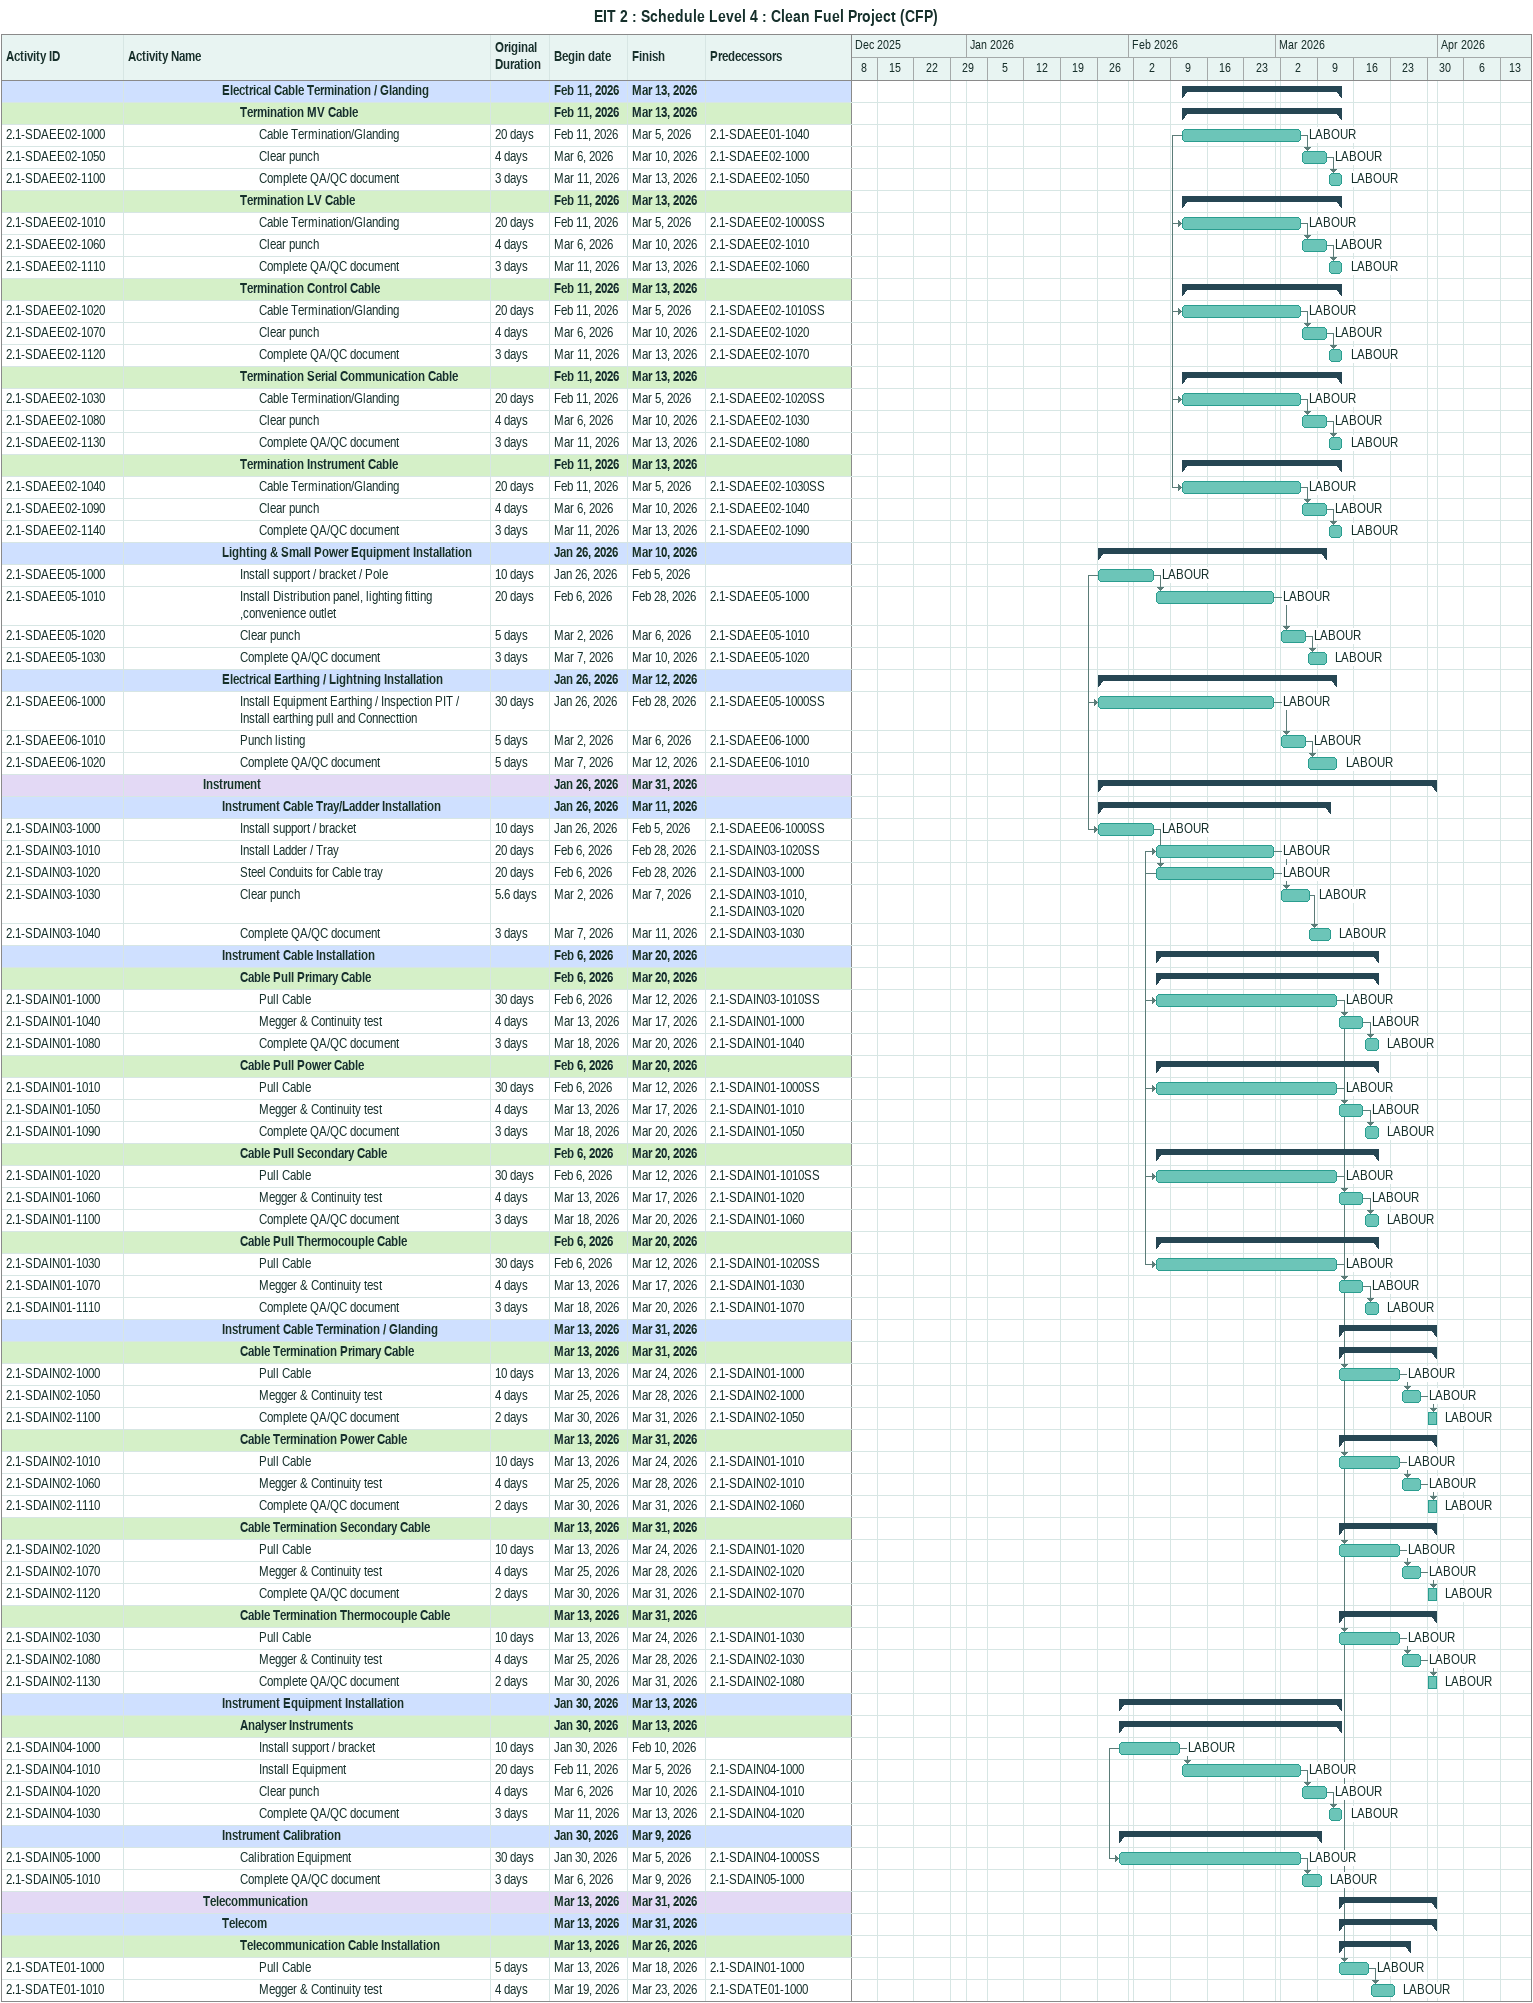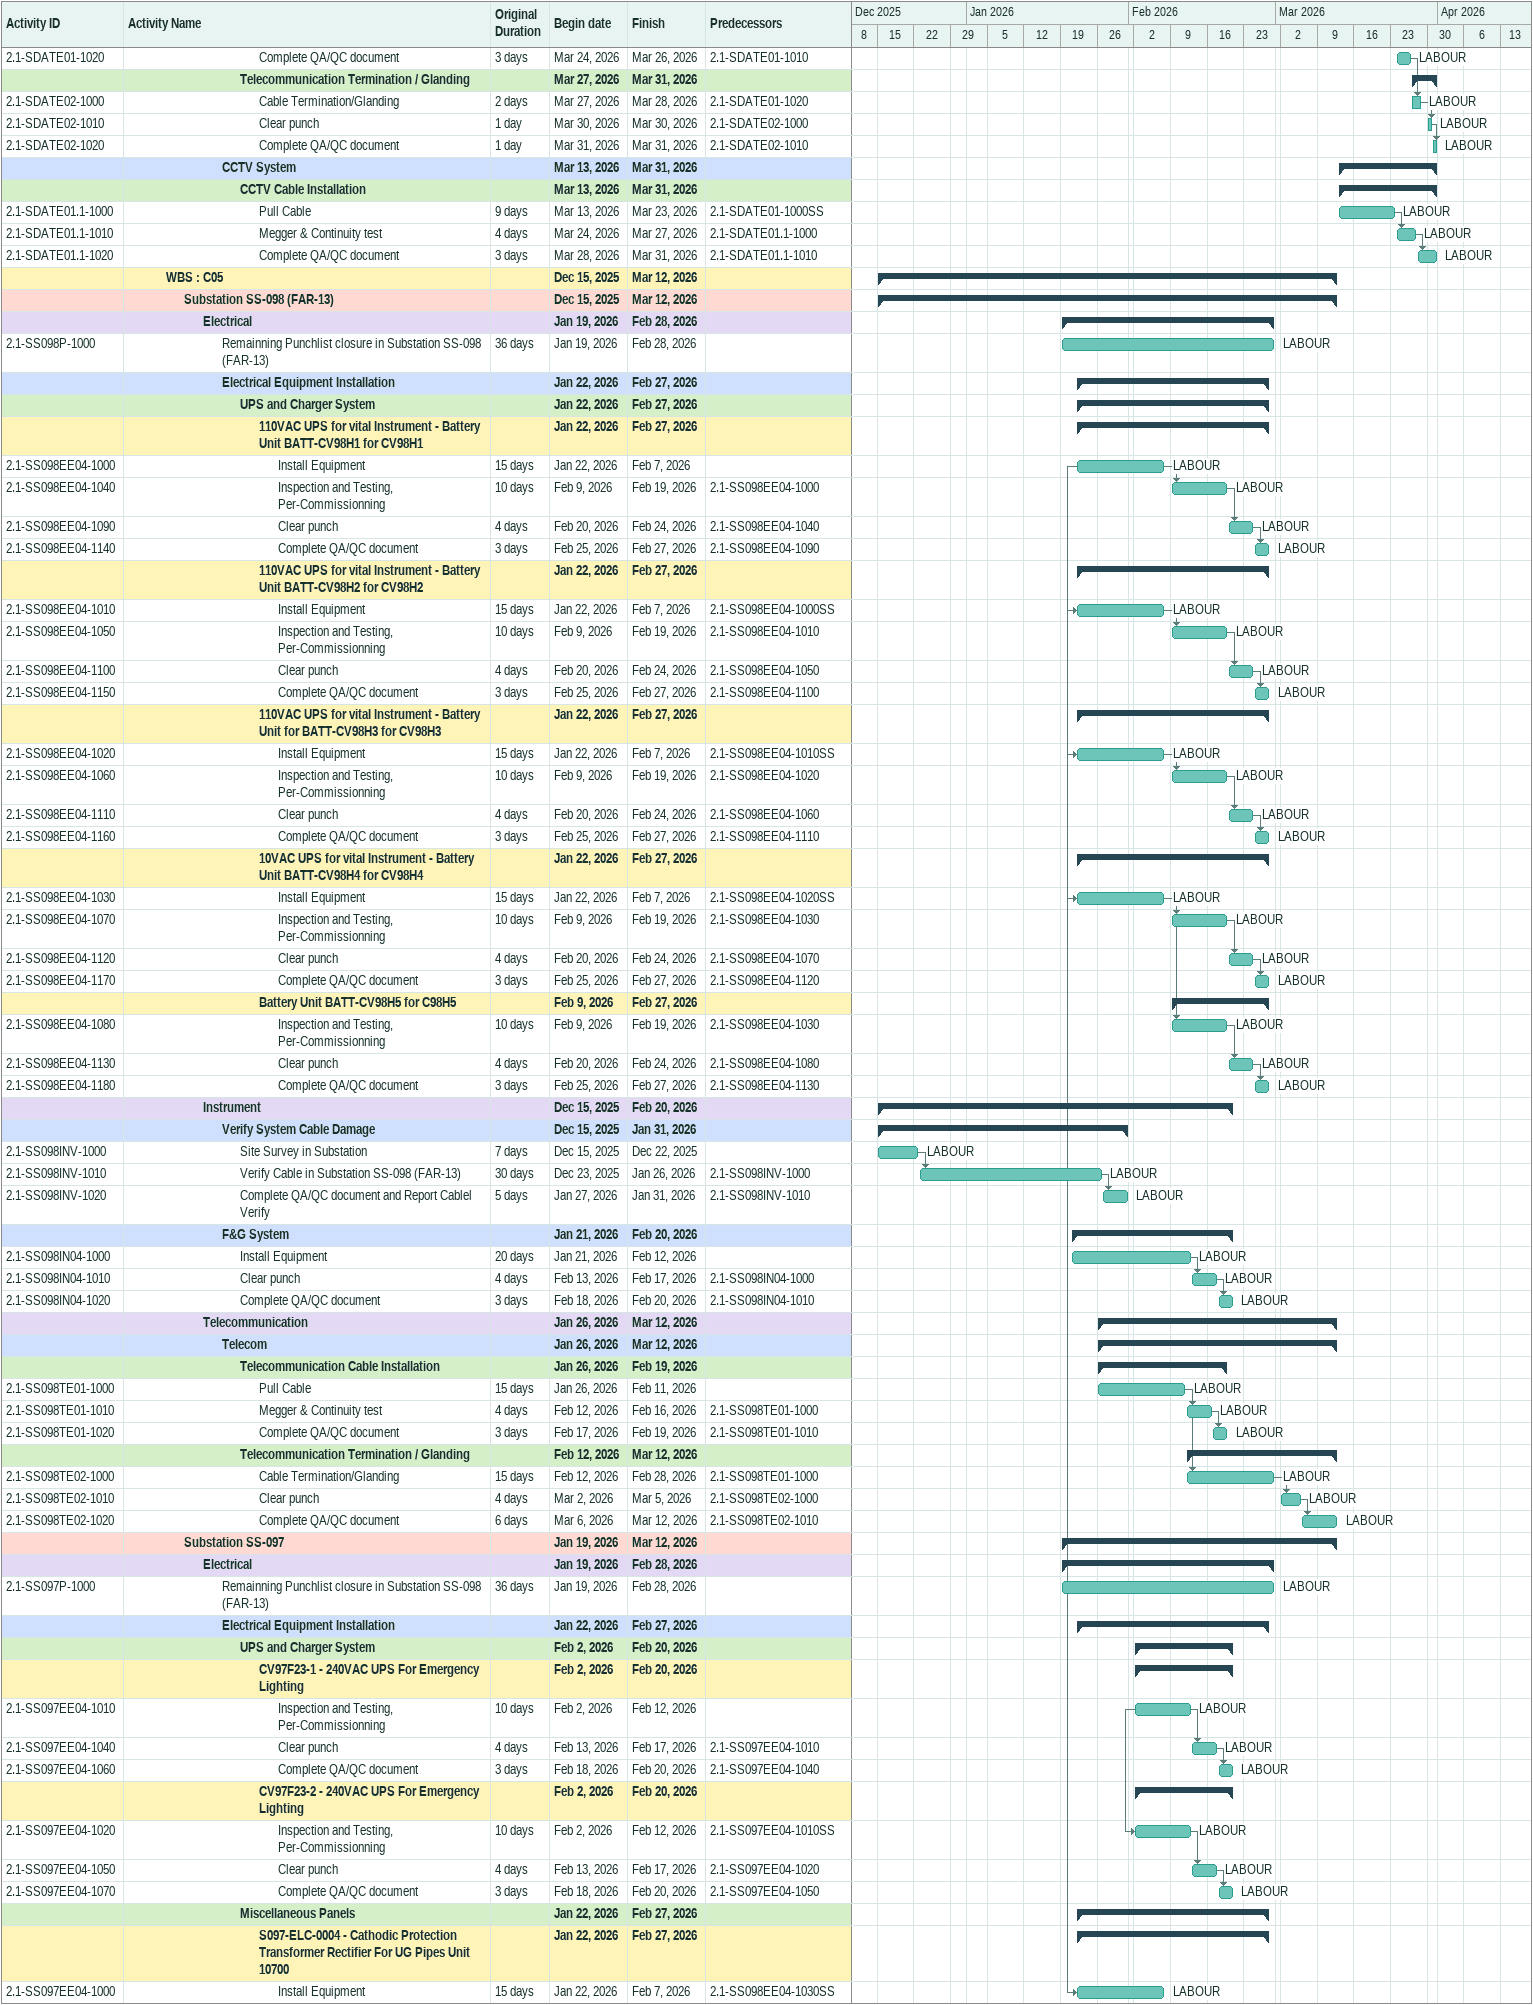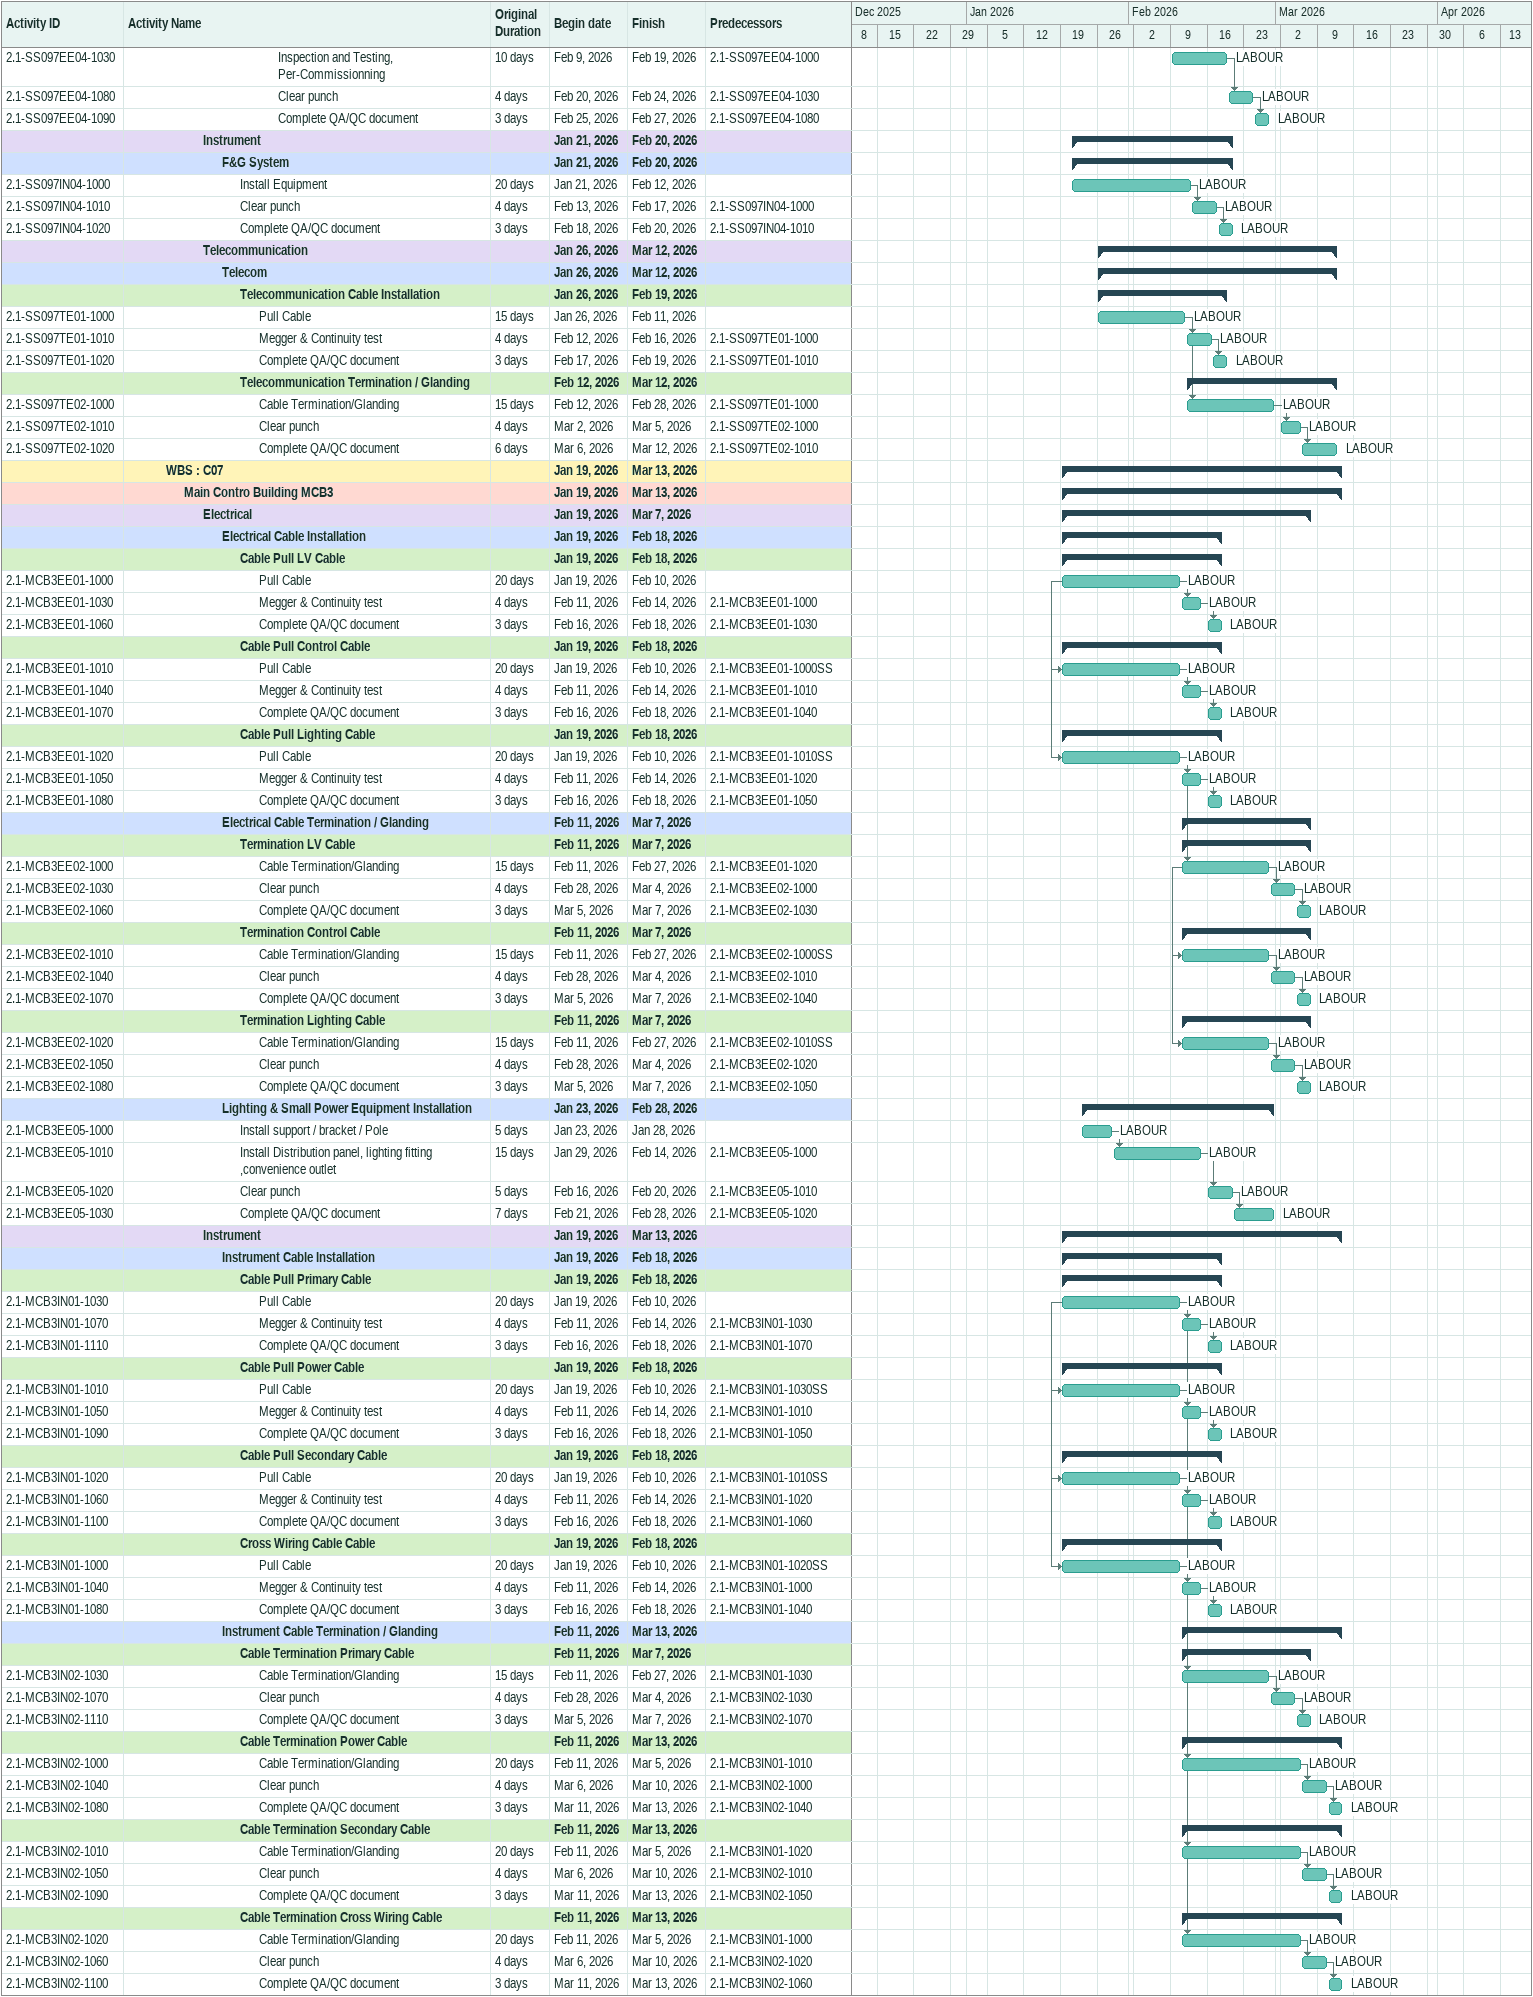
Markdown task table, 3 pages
EIT 2 : Schedule Level 4 : Clean Fuel Project (CFP)

| ID | Level | Task | Original duration | Start | Finish | Predecessors | Resources |
|---|---|---|---|---|---|---|---|
|  | 6 | **Electrical Cable Termination / Glanding** |  | 2026-02-11 | 2026-03-13 |  |  |
|  | 7 | **Termination MV Cable** |  | 2026-02-11 | 2026-03-13 |  |  |
| 2.1-SDAEE02-1000 | 8 | Cable Termination/Glanding | 20d | 2026-02-11 | 2026-03-05 | 2.1-SDAEE01-1040 | LABOUR |
| 2.1-SDAEE02-1050 | 8 | Clear punch | 4d | 2026-03-06 | 2026-03-10 | 2.1-SDAEE02-1000 | LABOUR |
| 2.1-SDAEE02-1100 | 8 | Complete QA/QC document | 3d | 2026-03-11 | 2026-03-13 | 2.1-SDAEE02-1050 | LABOUR |
|  | 7 | **Termination LV Cable** |  | 2026-02-11 | 2026-03-13 |  |  |
| 2.1-SDAEE02-1010 | 8 | Cable Termination/Glanding | 20d | 2026-02-11 | 2026-03-05 | 2.1-SDAEE02-1000SS | LABOUR |
| 2.1-SDAEE02-1060 | 8 | Clear punch | 4d | 2026-03-06 | 2026-03-10 | 2.1-SDAEE02-1010 | LABOUR |
| 2.1-SDAEE02-1110 | 8 | Complete QA/QC document | 3d | 2026-03-11 | 2026-03-13 | 2.1-SDAEE02-1060 | LABOUR |
|  | 7 | **Termination Control Cable** |  | 2026-02-11 | 2026-03-13 |  |  |
| 2.1-SDAEE02-1020 | 8 | Cable Termination/Glanding | 20d | 2026-02-11 | 2026-03-05 | 2.1-SDAEE02-1010SS | LABOUR |
| 2.1-SDAEE02-1070 | 8 | Clear punch | 4d | 2026-03-06 | 2026-03-10 | 2.1-SDAEE02-1020 | LABOUR |
| 2.1-SDAEE02-1120 | 8 | Complete QA/QC document | 3d | 2026-03-11 | 2026-03-13 | 2.1-SDAEE02-1070 | LABOUR |
|  | 7 | **Termination Serial Communication Cable** |  | 2026-02-11 | 2026-03-13 |  |  |
| 2.1-SDAEE02-1030 | 8 | Cable Termination/Glanding | 20d | 2026-02-11 | 2026-03-05 | 2.1-SDAEE02-1020SS | LABOUR |
| 2.1-SDAEE02-1080 | 8 | Clear punch | 4d | 2026-03-06 | 2026-03-10 | 2.1-SDAEE02-1030 | LABOUR |
| 2.1-SDAEE02-1130 | 8 | Complete QA/QC document | 3d | 2026-03-11 | 2026-03-13 | 2.1-SDAEE02-1080 | LABOUR |
|  | 7 | **Termination Instrument Cable** |  | 2026-02-11 | 2026-03-13 |  |  |
| 2.1-SDAEE02-1040 | 8 | Cable Termination/Glanding | 20d | 2026-02-11 | 2026-03-05 | 2.1-SDAEE02-1030SS | LABOUR |
| 2.1-SDAEE02-1090 | 8 | Clear punch | 4d | 2026-03-06 | 2026-03-10 | 2.1-SDAEE02-1040 | LABOUR |
| 2.1-SDAEE02-1140 | 8 | Complete QA/QC document | 3d | 2026-03-11 | 2026-03-13 | 2.1-SDAEE02-1090 | LABOUR |
|  | 6 | **Lighting & Small Power Equipment Installation** |  | 2026-01-26 | 2026-03-10 |  |  |
| 2.1-SDAEE05-1000 | 7 | Install support / bracket / Pole | 10d | 2026-01-26 | 2026-02-05 |  | LABOUR |
| 2.1-SDAEE05-1010 | 7 | Install Distribution panel, lighting fitting ,convenience outlet | 20d | 2026-02-06 | 2026-02-28 | 2.1-SDAEE05-1000 | LABOUR |
| 2.1-SDAEE05-1020 | 7 | Clear punch | 5d | 2026-03-02 | 2026-03-06 | 2.1-SDAEE05-1010 | LABOUR |
| 2.1-SDAEE05-1030 | 7 | Complete QA/QC document | 3d | 2026-03-07 | 2026-03-10 | 2.1-SDAEE05-1020 | LABOUR |
|  | 6 | **Electrical Earthing / Lightning Installation** |  | 2026-01-26 | 2026-03-12 |  |  |
| 2.1-SDAEE06-1000 | 7 | Install Equipment Earthing / Inspection PIT / Install earthing pull and Connecttion | 30d | 2026-01-26 | 2026-02-28 | 2.1-SDAEE05-1000SS | LABOUR |
| 2.1-SDAEE06-1010 | 7 | Punch listing | 5d | 2026-03-02 | 2026-03-06 | 2.1-SDAEE06-1000 | LABOUR |
| 2.1-SDAEE06-1020 | 7 | Complete QA/QC document | 5d | 2026-03-07 | 2026-03-12 | 2.1-SDAEE06-1010 | LABOUR |
|  | 5 | **Instrument** |  | 2026-01-26 | 2026-03-31 |  |  |
|  | 6 | **Instrument Cable Tray/Ladder Installation** |  | 2026-01-26 | 2026-03-11 |  |  |
| 2.1-SDAIN03-1000 | 7 | Install support / bracket | 10d | 2026-01-26 | 2026-02-05 | 2.1-SDAEE06-1000SS | LABOUR |
| 2.1-SDAIN03-1010 | 7 | Install Ladder / Tray | 20d | 2026-02-06 | 2026-02-28 | 2.1-SDAIN03-1020SS | LABOUR |
| 2.1-SDAIN03-1020 | 7 | Steel Conduits for Cable tray | 20d | 2026-02-06 | 2026-02-28 | 2.1-SDAIN03-1000 | LABOUR |
| 2.1-SDAIN03-1030 | 7 | Clear punch | 5.6d | 2026-03-02 | 2026-03-07 | 2.1-SDAIN03-1010, 2.1-SDAIN03-1020 | LABOUR |
| 2.1-SDAIN03-1040 | 7 | Complete QA/QC document | 3d | 2026-03-07 | 2026-03-11 | 2.1-SDAIN03-1030 | LABOUR |
|  | 6 | **Instrument Cable Installation** |  | 2026-02-06 | 2026-03-20 |  |  |
|  | 7 | **Cable Pull Primary Cable** |  | 2026-02-06 | 2026-03-20 |  |  |
| 2.1-SDAIN01-1000 | 8 | Pull Cable | 30d | 2026-02-06 | 2026-03-12 | 2.1-SDAIN03-1010SS | LABOUR |
| 2.1-SDAIN01-1040 | 8 | Megger & Continuity test | 4d | 2026-03-13 | 2026-03-17 | 2.1-SDAIN01-1000 | LABOUR |
| 2.1-SDAIN01-1080 | 8 | Complete QA/QC document | 3d | 2026-03-18 | 2026-03-20 | 2.1-SDAIN01-1040 | LABOUR |
|  | 7 | **Cable Pull Power Cable** |  | 2026-02-06 | 2026-03-20 |  |  |
| 2.1-SDAIN01-1010 | 8 | Pull Cable | 30d | 2026-02-06 | 2026-03-12 | 2.1-SDAIN01-1000SS | LABOUR |
| 2.1-SDAIN01-1050 | 8 | Megger & Continuity test | 4d | 2026-03-13 | 2026-03-17 | 2.1-SDAIN01-1010 | LABOUR |
| 2.1-SDAIN01-1090 | 8 | Complete QA/QC document | 3d | 2026-03-18 | 2026-03-20 | 2.1-SDAIN01-1050 | LABOUR |
|  | 7 | **Cable Pull Secondary Cable** |  | 2026-02-06 | 2026-03-20 |  |  |
| 2.1-SDAIN01-1020 | 8 | Pull Cable | 30d | 2026-02-06 | 2026-03-12 | 2.1-SDAIN01-1010SS | LABOUR |
| 2.1-SDAIN01-1060 | 8 | Megger & Continuity test | 4d | 2026-03-13 | 2026-03-17 | 2.1-SDAIN01-1020 | LABOUR |
| 2.1-SDAIN01-1100 | 8 | Complete QA/QC document | 3d | 2026-03-18 | 2026-03-20 | 2.1-SDAIN01-1060 | LABOUR |
|  | 7 | **Cable Pull Thermocouple Cable** |  | 2026-02-06 | 2026-03-20 |  |  |
| 2.1-SDAIN01-1030 | 8 | Pull Cable | 30d | 2026-02-06 | 2026-03-12 | 2.1-SDAIN01-1020SS | LABOUR |
| 2.1-SDAIN01-1070 | 8 | Megger & Continuity test | 4d | 2026-03-13 | 2026-03-17 | 2.1-SDAIN01-1030 | LABOUR |
| 2.1-SDAIN01-1110 | 8 | Complete QA/QC document | 3d | 2026-03-18 | 2026-03-20 | 2.1-SDAIN01-1070 | LABOUR |
|  | 6 | **Instrument Cable Termination / Glanding** |  | 2026-03-13 | 2026-03-31 |  |  |
|  | 7 | **Cable Termination Primary Cable** |  | 2026-03-13 | 2026-03-31 |  |  |
| 2.1-SDAIN02-1000 | 8 | Pull Cable | 10d | 2026-03-13 | 2026-03-24 | 2.1-SDAIN01-1000 | LABOUR |
| 2.1-SDAIN02-1050 | 8 | Megger & Continuity test | 4d | 2026-03-25 | 2026-03-28 | 2.1-SDAIN02-1000 | LABOUR |
| 2.1-SDAIN02-1100 | 8 | Complete QA/QC document | 2d | 2026-03-30 | 2026-03-31 | 2.1-SDAIN02-1050 | LABOUR |
|  | 7 | **Cable Termination Power Cable** |  | 2026-03-13 | 2026-03-31 |  |  |
| 2.1-SDAIN02-1010 | 8 | Pull Cable | 10d | 2026-03-13 | 2026-03-24 | 2.1-SDAIN01-1010 | LABOUR |
| 2.1-SDAIN02-1060 | 8 | Megger & Continuity test | 4d | 2026-03-25 | 2026-03-28 | 2.1-SDAIN02-1010 | LABOUR |
| 2.1-SDAIN02-1110 | 8 | Complete QA/QC document | 2d | 2026-03-30 | 2026-03-31 | 2.1-SDAIN02-1060 | LABOUR |
|  | 7 | **Cable Termination Secondary Cable** |  | 2026-03-13 | 2026-03-31 |  |  |
| 2.1-SDAIN02-1020 | 8 | Pull Cable | 10d | 2026-03-13 | 2026-03-24 | 2.1-SDAIN01-1020 | LABOUR |
| 2.1-SDAIN02-1070 | 8 | Megger & Continuity test | 4d | 2026-03-25 | 2026-03-28 | 2.1-SDAIN02-1020 | LABOUR |
| 2.1-SDAIN02-1120 | 8 | Complete QA/QC document | 2d | 2026-03-30 | 2026-03-31 | 2.1-SDAIN02-1070 | LABOUR |
|  | 7 | **Cable Termination Thermocouple Cable** |  | 2026-03-13 | 2026-03-31 |  |  |
| 2.1-SDAIN02-1030 | 8 | Pull Cable | 10d | 2026-03-13 | 2026-03-24 | 2.1-SDAIN01-1030 | LABOUR |
| 2.1-SDAIN02-1080 | 8 | Megger & Continuity test | 4d | 2026-03-25 | 2026-03-28 | 2.1-SDAIN02-1030 | LABOUR |
| 2.1-SDAIN02-1130 | 8 | Complete QA/QC document | 2d | 2026-03-30 | 2026-03-31 | 2.1-SDAIN02-1080 | LABOUR |
|  | 6 | **Instrument Equipment Installation** |  | 2026-01-30 | 2026-03-13 |  |  |
|  | 7 | **Analyser Instruments** |  | 2026-01-30 | 2026-03-13 |  |  |
| 2.1-SDAIN04-1000 | 8 | Install support / bracket | 10d | 2026-01-30 | 2026-02-10 |  | LABOUR |
| 2.1-SDAIN04-1010 | 8 | Install Equipment | 20d | 2026-02-11 | 2026-03-05 | 2.1-SDAIN04-1000 | LABOUR |
| 2.1-SDAIN04-1020 | 8 | Clear punch | 4d | 2026-03-06 | 2026-03-10 | 2.1-SDAIN04-1010 | LABOUR |
| 2.1-SDAIN04-1030 | 8 | Complete QA/QC document | 3d | 2026-03-11 | 2026-03-13 | 2.1-SDAIN04-1020 | LABOUR |
|  | 6 | **Instrument Calibration** |  | 2026-01-30 | 2026-03-09 |  |  |
| 2.1-SDAIN05-1000 | 7 | Calibration Equipment | 30d | 2026-01-30 | 2026-03-05 | 2.1-SDAIN04-1000SS | LABOUR |
| 2.1-SDAIN05-1010 | 7 | Complete QA/QC document | 3d | 2026-03-06 | 2026-03-09 | 2.1-SDAIN05-1000 | LABOUR |
|  | 5 | **Telecommunication** |  | 2026-03-13 | 2026-03-31 |  |  |
|  | 6 | **Telecom** |  | 2026-03-13 | 2026-03-31 |  |  |
|  | 7 | **Telecommunication Cable Installation** |  | 2026-03-13 | 2026-03-26 |  |  |
| 2.1-SDATE01-1000 | 8 | Pull Cable | 5d | 2026-03-13 | 2026-03-18 | 2.1-SDAIN01-1000 | LABOUR |
| 2.1-SDATE01-1010 | 8 | Megger & Continuity test | 4d | 2026-03-19 | 2026-03-23 | 2.1-SDATE01-1000 | LABOUR |
| 2.1-SDATE01-1020 | 8 | Complete QA/QC document | 3d | 2026-03-24 | 2026-03-26 | 2.1-SDATE01-1010 | LABOUR |
|  | 7 | **Telecommunication Termination / Glanding** |  | 2026-03-27 | 2026-03-31 |  |  |
| 2.1-SDATE02-1000 | 8 | Cable Termination/Glanding | 2d | 2026-03-27 | 2026-03-28 | 2.1-SDATE01-1020 | LABOUR |
| 2.1-SDATE02-1010 | 8 | Clear punch | 1d | 2026-03-30 | 2026-03-30 | 2.1-SDATE02-1000 | LABOUR |
| 2.1-SDATE02-1020 | 8 | Complete QA/QC document | 1d | 2026-03-31 | 2026-03-31 | 2.1-SDATE02-1010 | LABOUR |
|  | 6 | **CCTV System** |  | 2026-03-13 | 2026-03-31 |  |  |
|  | 7 | **CCTV Cable Installation** |  | 2026-03-13 | 2026-03-31 |  |  |
| 2.1-SDATE01.1-1000 | 8 | Pull Cable | 9d | 2026-03-13 | 2026-03-23 | 2.1-SDATE01-1000SS | LABOUR |
| 2.1-SDATE01.1-1010 | 8 | Megger & Continuity test | 4d | 2026-03-24 | 2026-03-27 | 2.1-SDATE01.1-1000 | LABOUR |
| 2.1-SDATE01.1-1020 | 8 | Complete QA/QC document | 3d | 2026-03-28 | 2026-03-31 | 2.1-SDATE01.1-1010 | LABOUR |
|  | 3 | **WBS : C05** |  | 2025-12-15 | 2026-03-12 |  |  |
|  | 4 | **Substation SS-098 (FAR-13)** |  | 2025-12-15 | 2026-03-12 |  |  |
|  | 5 | **Electrical** |  | 2026-01-19 | 2026-02-28 |  |  |
| 2.1-SS098P-1000 | 6 | Remainning Punchlist closure in Substation SS-098 (FAR-13) | 36d | 2026-01-19 | 2026-02-28 |  | LABOUR |
|  | 6 | **Electrical Equipment Installation** |  | 2026-01-22 | 2026-02-27 |  |  |
|  | 7 | **UPS and Charger System** |  | 2026-01-22 | 2026-02-27 |  |  |
|  | 8 | **110VAC UPS for vital Instrument - Battery Unit BATT-CV98H1 for CV98H1** |  | 2026-01-22 | 2026-02-27 |  |  |
| 2.1-SS098EE04-1000 | 9 | Install Equipment | 15d | 2026-01-22 | 2026-02-07 |  | LABOUR |
| 2.1-SS098EE04-1040 | 9 | Inspection and Testing, Per-Commissionning | 10d | 2026-02-09 | 2026-02-19 | 2.1-SS098EE04-1000 | LABOUR |
| 2.1-SS098EE04-1090 | 9 | Clear punch | 4d | 2026-02-20 | 2026-02-24 | 2.1-SS098EE04-1040 | LABOUR |
| 2.1-SS098EE04-1140 | 9 | Complete QA/QC document | 3d | 2026-02-25 | 2026-02-27 | 2.1-SS098EE04-1090 | LABOUR |
|  | 8 | **110VAC UPS for vital Instrument - Battery Unit BATT-CV98H2 for CV98H2** |  | 2026-01-22 | 2026-02-27 |  |  |
| 2.1-SS098EE04-1010 | 9 | Install Equipment | 15d | 2026-01-22 | 2026-02-07 | 2.1-SS098EE04-1000SS | LABOUR |
| 2.1-SS098EE04-1050 | 9 | Inspection and Testing, Per-Commissionning | 10d | 2026-02-09 | 2026-02-19 | 2.1-SS098EE04-1010 | LABOUR |
| 2.1-SS098EE04-1100 | 9 | Clear punch | 4d | 2026-02-20 | 2026-02-24 | 2.1-SS098EE04-1050 | LABOUR |
| 2.1-SS098EE04-1150 | 9 | Complete QA/QC document | 3d | 2026-02-25 | 2026-02-27 | 2.1-SS098EE04-1100 | LABOUR |
|  | 8 | **110VAC UPS for vital Instrument - Battery Unit for BATT-CV98H3 for CV98H3** |  | 2026-01-22 | 2026-02-27 |  |  |
| 2.1-SS098EE04-1020 | 9 | Install Equipment | 15d | 2026-01-22 | 2026-02-07 | 2.1-SS098EE04-1010SS | LABOUR |
| 2.1-SS098EE04-1060 | 9 | Inspection and Testing, Per-Commissionning | 10d | 2026-02-09 | 2026-02-19 | 2.1-SS098EE04-1020 | LABOUR |
| 2.1-SS098EE04-1110 | 9 | Clear punch | 4d | 2026-02-20 | 2026-02-24 | 2.1-SS098EE04-1060 | LABOUR |
| 2.1-SS098EE04-1160 | 9 | Complete QA/QC document | 3d | 2026-02-25 | 2026-02-27 | 2.1-SS098EE04-1110 | LABOUR |
|  | 8 | **10VAC UPS for vital Instrument - Battery Unit BATT-CV98H4 for CV98H4** |  | 2026-01-22 | 2026-02-27 |  |  |
| 2.1-SS098EE04-1030 | 9 | Install Equipment | 15d | 2026-01-22 | 2026-02-07 | 2.1-SS098EE04-1020SS | LABOUR |
| 2.1-SS098EE04-1070 | 9 | Inspection and Testing, Per-Commissionning | 10d | 2026-02-09 | 2026-02-19 | 2.1-SS098EE04-1030 | LABOUR |
| 2.1-SS098EE04-1120 | 9 | Clear punch | 4d | 2026-02-20 | 2026-02-24 | 2.1-SS098EE04-1070 | LABOUR |
| 2.1-SS098EE04-1170 | 9 | Complete QA/QC document | 3d | 2026-02-25 | 2026-02-27 | 2.1-SS098EE04-1120 | LABOUR |
|  | 8 | **Battery Unit BATT-CV98H5 for C98H5** |  | 2026-02-09 | 2026-02-27 |  |  |
| 2.1-SS098EE04-1080 | 9 | Inspection and Testing, Per-Commissionning | 10d | 2026-02-09 | 2026-02-19 | 2.1-SS098EE04-1030 | LABOUR |
| 2.1-SS098EE04-1130 | 9 | Clear punch | 4d | 2026-02-20 | 2026-02-24 | 2.1-SS098EE04-1080 | LABOUR |
| 2.1-SS098EE04-1180 | 9 | Complete QA/QC document | 3d | 2026-02-25 | 2026-02-27 | 2.1-SS098EE04-1130 | LABOUR |
|  | 5 | **Instrument** |  | 2025-12-15 | 2026-02-20 |  |  |
|  | 6 | **Verify System Cable Damage** |  | 2025-12-15 | 2026-01-31 |  |  |
| 2.1-SS098INV-1000 | 7 | Site Survey in Substation | 7d | 2025-12-15 | 2025-12-22 |  | LABOUR |
| 2.1-SS098INV-1010 | 7 | Verify Cable in Substation SS-098 (FAR-13) | 30d | 2025-12-23 | 2026-01-26 | 2.1-SS098INV-1000 | LABOUR |
| 2.1-SS098INV-1020 | 7 | Complete QA/QC document and Report Cablel Verify | 5d | 2026-01-27 | 2026-01-31 | 2.1-SS098INV-1010 | LABOUR |
|  | 6 | **F&G System** |  | 2026-01-21 | 2026-02-20 |  |  |
| 2.1-SS098IN04-1000 | 7 | Install Equipment | 20d | 2026-01-21 | 2026-02-12 |  | LABOUR |
| 2.1-SS098IN04-1010 | 7 | Clear punch | 4d | 2026-02-13 | 2026-02-17 | 2.1-SS098IN04-1000 | LABOUR |
| 2.1-SS098IN04-1020 | 7 | Complete QA/QC document | 3d | 2026-02-18 | 2026-02-20 | 2.1-SS098IN04-1010 | LABOUR |
|  | 5 | **Telecommunication** |  | 2026-01-26 | 2026-03-12 |  |  |
|  | 6 | **Telecom** |  | 2026-01-26 | 2026-03-12 |  |  |
|  | 7 | **Telecommunication Cable Installation** |  | 2026-01-26 | 2026-02-19 |  |  |
| 2.1-SS098TE01-1000 | 8 | Pull Cable | 15d | 2026-01-26 | 2026-02-11 |  | LABOUR |
| 2.1-SS098TE01-1010 | 8 | Megger & Continuity test | 4d | 2026-02-12 | 2026-02-16 | 2.1-SS098TE01-1000 | LABOUR |
| 2.1-SS098TE01-1020 | 8 | Complete QA/QC document | 3d | 2026-02-17 | 2026-02-19 | 2.1-SS098TE01-1010 | LABOUR |
|  | 7 | **Telecommunication Termination / Glanding** |  | 2026-02-12 | 2026-03-12 |  |  |
| 2.1-SS098TE02-1000 | 8 | Cable Termination/Glanding | 15d | 2026-02-12 | 2026-02-28 | 2.1-SS098TE01-1000 | LABOUR |
| 2.1-SS098TE02-1010 | 8 | Clear punch | 4d | 2026-03-02 | 2026-03-05 | 2.1-SS098TE02-1000 | LABOUR |
| 2.1-SS098TE02-1020 | 8 | Complete QA/QC document | 6d | 2026-03-06 | 2026-03-12 | 2.1-SS098TE02-1010 | LABOUR |
|  | 4 | **Substation SS-097** |  | 2026-01-19 | 2026-03-12 |  |  |
|  | 5 | **Electrical** |  | 2026-01-19 | 2026-02-28 |  |  |
| 2.1-SS097P-1000 | 6 | Remainning Punchlist closure in Substation SS-098 (FAR-13) | 36d | 2026-01-19 | 2026-02-28 |  | LABOUR |
|  | 6 | **Electrical Equipment Installation** |  | 2026-01-22 | 2026-02-27 |  |  |
|  | 7 | **UPS and Charger System** |  | 2026-02-02 | 2026-02-20 |  |  |
|  | 8 | **CV97F23-1 - 240VAC UPS For Emergency Lighting** |  | 2026-02-02 | 2026-02-20 |  |  |
| 2.1-SS097EE04-1010 | 9 | Inspection and Testing, Per-Commissionning | 10d | 2026-02-02 | 2026-02-12 |  | LABOUR |
| 2.1-SS097EE04-1040 | 9 | Clear punch | 4d | 2026-02-13 | 2026-02-17 | 2.1-SS097EE04-1010 | LABOUR |
| 2.1-SS097EE04-1060 | 9 | Complete QA/QC document | 3d | 2026-02-18 | 2026-02-20 | 2.1-SS097EE04-1040 | LABOUR |
|  | 8 | **CV97F23-2 - 240VAC UPS For Emergency Lighting** |  | 2026-02-02 | 2026-02-20 |  |  |
| 2.1-SS097EE04-1020 | 9 | Inspection and Testing, Per-Commissionning | 10d | 2026-02-02 | 2026-02-12 | 2.1-SS097EE04-1010SS | LABOUR |
| 2.1-SS097EE04-1050 | 9 | Clear punch | 4d | 2026-02-13 | 2026-02-17 | 2.1-SS097EE04-1020 | LABOUR |
| 2.1-SS097EE04-1070 | 9 | Complete QA/QC document | 3d | 2026-02-18 | 2026-02-20 | 2.1-SS097EE04-1050 | LABOUR |
|  | 7 | **Miscellaneous Panels** |  | 2026-01-22 | 2026-02-27 |  |  |
|  | 8 | **S097-ELC-0004 - Cathodic Protection Transformer Rectifier For UG Pipes Unit 10700** |  | 2026-01-22 | 2026-02-27 |  |  |
| 2.1-SS097EE04-1000 | 9 | Install Equipment | 15d | 2026-01-22 | 2026-02-07 | 2.1-SS098EE04-1030SS | LABOUR |
| 2.1-SS097EE04-1030 | 9 | Inspection and Testing, Per-Commissionning | 10d | 2026-02-09 | 2026-02-19 | 2.1-SS097EE04-1000 | LABOUR |
| 2.1-SS097EE04-1080 | 9 | Clear punch | 4d | 2026-02-20 | 2026-02-24 | 2.1-SS097EE04-1030 | LABOUR |
| 2.1-SS097EE04-1090 | 9 | Complete QA/QC document | 3d | 2026-02-25 | 2026-02-27 | 2.1-SS097EE04-1080 | LABOUR |
|  | 5 | **Instrument** |  | 2026-01-21 | 2026-02-20 |  |  |
|  | 6 | **F&G System** |  | 2026-01-21 | 2026-02-20 |  |  |
| 2.1-SS097IN04-1000 | 7 | Install Equipment | 20d | 2026-01-21 | 2026-02-12 |  | LABOUR |
| 2.1-SS097IN04-1010 | 7 | Clear punch | 4d | 2026-02-13 | 2026-02-17 | 2.1-SS097IN04-1000 | LABOUR |
| 2.1-SS097IN04-1020 | 7 | Complete QA/QC document | 3d | 2026-02-18 | 2026-02-20 | 2.1-SS097IN04-1010 | LABOUR |
|  | 5 | **Telecommunication** |  | 2026-01-26 | 2026-03-12 |  |  |
|  | 6 | **Telecom** |  | 2026-01-26 | 2026-03-12 |  |  |
|  | 7 | **Telecommunication Cable Installation** |  | 2026-01-26 | 2026-02-19 |  |  |
| 2.1-SS097TE01-1000 | 8 | Pull Cable | 15d | 2026-01-26 | 2026-02-11 |  | LABOUR |
| 2.1-SS097TE01-1010 | 8 | Megger & Continuity test | 4d | 2026-02-12 | 2026-02-16 | 2.1-SS097TE01-1000 | LABOUR |
| 2.1-SS097TE01-1020 | 8 | Complete QA/QC document | 3d | 2026-02-17 | 2026-02-19 | 2.1-SS097TE01-1010 | LABOUR |
|  | 7 | **Telecommunication Termination / Glanding** |  | 2026-02-12 | 2026-03-12 |  |  |
| 2.1-SS097TE02-1000 | 8 | Cable Termination/Glanding | 15d | 2026-02-12 | 2026-02-28 | 2.1-SS097TE01-1000 | LABOUR |
| 2.1-SS097TE02-1010 | 8 | Clear punch | 4d | 2026-03-02 | 2026-03-05 | 2.1-SS097TE02-1000 | LABOUR |
| 2.1-SS097TE02-1020 | 8 | Complete QA/QC document | 6d | 2026-03-06 | 2026-03-12 | 2.1-SS097TE02-1010 | LABOUR |
|  | 3 | **WBS : C07** |  | 2026-01-19 | 2026-03-13 |  |  |
|  | 4 | **Main Contro Building MCB3** |  | 2026-01-19 | 2026-03-13 |  |  |
|  | 5 | **Electrical** |  | 2026-01-19 | 2026-03-07 |  |  |
|  | 6 | **Electrical Cable Installation** |  | 2026-01-19 | 2026-02-18 |  |  |
|  | 7 | **Cable Pull LV Cable** |  | 2026-01-19 | 2026-02-18 |  |  |
| 2.1-MCB3EE01-1000 | 8 | Pull Cable | 20d | 2026-01-19 | 2026-02-10 |  | LABOUR |
| 2.1-MCB3EE01-1030 | 8 | Megger & Continuity test | 4d | 2026-02-11 | 2026-02-14 | 2.1-MCB3EE01-1000 | LABOUR |
| 2.1-MCB3EE01-1060 | 8 | Complete QA/QC document | 3d | 2026-02-16 | 2026-02-18 | 2.1-MCB3EE01-1030 | LABOUR |
|  | 7 | **Cable Pull Control Cable** |  | 2026-01-19 | 2026-02-18 |  |  |
| 2.1-MCB3EE01-1010 | 8 | Pull Cable | 20d | 2026-01-19 | 2026-02-10 | 2.1-MCB3EE01-1000SS | LABOUR |
| 2.1-MCB3EE01-1040 | 8 | Megger & Continuity test | 4d | 2026-02-11 | 2026-02-14 | 2.1-MCB3EE01-1010 | LABOUR |
| 2.1-MCB3EE01-1070 | 8 | Complete QA/QC document | 3d | 2026-02-16 | 2026-02-18 | 2.1-MCB3EE01-1040 | LABOUR |
|  | 7 | **Cable Pull Lighting Cable** |  | 2026-01-19 | 2026-02-18 |  |  |
| 2.1-MCB3EE01-1020 | 8 | Pull Cable | 20d | 2026-01-19 | 2026-02-10 | 2.1-MCB3EE01-1010SS | LABOUR |
| 2.1-MCB3EE01-1050 | 8 | Megger & Continuity test | 4d | 2026-02-11 | 2026-02-14 | 2.1-MCB3EE01-1020 | LABOUR |
| 2.1-MCB3EE01-1080 | 8 | Complete QA/QC document | 3d | 2026-02-16 | 2026-02-18 | 2.1-MCB3EE01-1050 | LABOUR |
|  | 6 | **Electrical Cable Termination / Glanding** |  | 2026-02-11 | 2026-03-07 |  |  |
|  | 7 | **Termination LV Cable** |  | 2026-02-11 | 2026-03-07 |  |  |
| 2.1-MCB3EE02-1000 | 8 | Cable Termination/Glanding | 15d | 2026-02-11 | 2026-02-27 | 2.1-MCB3EE01-1020 | LABOUR |
| 2.1-MCB3EE02-1030 | 8 | Clear punch | 4d | 2026-02-28 | 2026-03-04 | 2.1-MCB3EE02-1000 | LABOUR |
| 2.1-MCB3EE02-1060 | 8 | Complete QA/QC document | 3d | 2026-03-05 | 2026-03-07 | 2.1-MCB3EE02-1030 | LABOUR |
|  | 7 | **Termination Control Cable** |  | 2026-02-11 | 2026-03-07 |  |  |
| 2.1-MCB3EE02-1010 | 8 | Cable Termination/Glanding | 15d | 2026-02-11 | 2026-02-27 | 2.1-MCB3EE02-1000SS | LABOUR |
| 2.1-MCB3EE02-1040 | 8 | Clear punch | 4d | 2026-02-28 | 2026-03-04 | 2.1-MCB3EE02-1010 | LABOUR |
| 2.1-MCB3EE02-1070 | 8 | Complete QA/QC document | 3d | 2026-03-05 | 2026-03-07 | 2.1-MCB3EE02-1040 | LABOUR |
|  | 7 | **Termination Lighting Cable** |  | 2026-02-11 | 2026-03-07 |  |  |
| 2.1-MCB3EE02-1020 | 8 | Cable Termination/Glanding | 15d | 2026-02-11 | 2026-02-27 | 2.1-MCB3EE02-1010SS | LABOUR |
| 2.1-MCB3EE02-1050 | 8 | Clear punch | 4d | 2026-02-28 | 2026-03-04 | 2.1-MCB3EE02-1020 | LABOUR |
| 2.1-MCB3EE02-1080 | 8 | Complete QA/QC document | 3d | 2026-03-05 | 2026-03-07 | 2.1-MCB3EE02-1050 | LABOUR |
|  | 6 | **Lighting & Small Power Equipment Installation** |  | 2026-01-23 | 2026-02-28 |  |  |
| 2.1-MCB3EE05-1000 | 7 | Install support / bracket / Pole | 5d | 2026-01-23 | 2026-01-28 |  | LABOUR |
| 2.1-MCB3EE05-1010 | 7 | Install Distribution panel, lighting fitting ,convenience outlet | 15d | 2026-01-29 | 2026-02-14 | 2.1-MCB3EE05-1000 | LABOUR |
| 2.1-MCB3EE05-1020 | 7 | Clear punch | 5d | 2026-02-16 | 2026-02-20 | 2.1-MCB3EE05-1010 | LABOUR |
| 2.1-MCB3EE05-1030 | 7 | Complete QA/QC document | 7d | 2026-02-21 | 2026-02-28 | 2.1-MCB3EE05-1020 | LABOUR |
|  | 5 | **Instrument** |  | 2026-01-19 | 2026-03-13 |  |  |
|  | 6 | **Instrument Cable Installation** |  | 2026-01-19 | 2026-02-18 |  |  |
|  | 7 | **Cable Pull Primary Cable** |  | 2026-01-19 | 2026-02-18 |  |  |
| 2.1-MCB3IN01-1030 | 8 | Pull Cable | 20d | 2026-01-19 | 2026-02-10 |  | LABOUR |
| 2.1-MCB3IN01-1070 | 8 | Megger & Continuity test | 4d | 2026-02-11 | 2026-02-14 | 2.1-MCB3IN01-1030 | LABOUR |
| 2.1-MCB3IN01-1110 | 8 | Complete QA/QC document | 3d | 2026-02-16 | 2026-02-18 | 2.1-MCB3IN01-1070 | LABOUR |
|  | 7 | **Cable Pull Power Cable** |  | 2026-01-19 | 2026-02-18 |  |  |
| 2.1-MCB3IN01-1010 | 8 | Pull Cable | 20d | 2026-01-19 | 2026-02-10 | 2.1-MCB3IN01-1030SS | LABOUR |
| 2.1-MCB3IN01-1050 | 8 | Megger & Continuity test | 4d | 2026-02-11 | 2026-02-14 | 2.1-MCB3IN01-1010 | LABOUR |
| 2.1-MCB3IN01-1090 | 8 | Complete QA/QC document | 3d | 2026-02-16 | 2026-02-18 | 2.1-MCB3IN01-1050 | LABOUR |
|  | 7 | **Cable Pull Secondary Cable** |  | 2026-01-19 | 2026-02-18 |  |  |
| 2.1-MCB3IN01-1020 | 8 | Pull Cable | 20d | 2026-01-19 | 2026-02-10 | 2.1-MCB3IN01-1010SS | LABOUR |
| 2.1-MCB3IN01-1060 | 8 | Megger & Continuity test | 4d | 2026-02-11 | 2026-02-14 | 2.1-MCB3IN01-1020 | LABOUR |
| 2.1-MCB3IN01-1100 | 8 | Complete QA/QC document | 3d | 2026-02-16 | 2026-02-18 | 2.1-MCB3IN01-1060 | LABOUR |
|  | 7 | **Cross Wiring Cable Cable** |  | 2026-01-19 | 2026-02-18 |  |  |
| 2.1-MCB3IN01-1000 | 8 | Pull Cable | 20d | 2026-01-19 | 2026-02-10 | 2.1-MCB3IN01-1020SS | LABOUR |
| 2.1-MCB3IN01-1040 | 8 | Megger & Continuity test | 4d | 2026-02-11 | 2026-02-14 | 2.1-MCB3IN01-1000 | LABOUR |
| 2.1-MCB3IN01-1080 | 8 | Complete QA/QC document | 3d | 2026-02-16 | 2026-02-18 | 2.1-MCB3IN01-1040 | LABOUR |
|  | 6 | **Instrument Cable Termination / Glanding** |  | 2026-02-11 | 2026-03-13 |  |  |
|  | 7 | **Cable Termination Primary Cable** |  | 2026-02-11 | 2026-03-07 |  |  |
| 2.1-MCB3IN02-1030 | 8 | Cable Termination/Glanding | 15d | 2026-02-11 | 2026-02-27 | 2.1-MCB3IN01-1030 | LABOUR |
| 2.1-MCB3IN02-1070 | 8 | Clear punch | 4d | 2026-02-28 | 2026-03-04 | 2.1-MCB3IN02-1030 | LABOUR |
| 2.1-MCB3IN02-1110 | 8 | Complete QA/QC document | 3d | 2026-03-05 | 2026-03-07 | 2.1-MCB3IN02-1070 | LABOUR |
|  | 7 | **Cable Termination Power Cable** |  | 2026-02-11 | 2026-03-13 |  |  |
| 2.1-MCB3IN02-1000 | 8 | Cable Termination/Glanding | 20d | 2026-02-11 | 2026-03-05 | 2.1-MCB3IN01-1010 | LABOUR |
| 2.1-MCB3IN02-1040 | 8 | Clear punch | 4d | 2026-03-06 | 2026-03-10 | 2.1-MCB3IN02-1000 | LABOUR |
| 2.1-MCB3IN02-1080 | 8 | Complete QA/QC document | 3d | 2026-03-11 | 2026-03-13 | 2.1-MCB3IN02-1040 | LABOUR |
|  | 7 | **Cable Termination Secondary Cable** |  | 2026-02-11 | 2026-03-13 |  |  |
| 2.1-MCB3IN02-1010 | 8 | Cable Termination/Glanding | 20d | 2026-02-11 | 2026-03-05 | 2.1-MCB3IN01-1020 | LABOUR |
| 2.1-MCB3IN02-1050 | 8 | Clear punch | 4d | 2026-03-06 | 2026-03-10 | 2.1-MCB3IN02-1010 | LABOUR |
| 2.1-MCB3IN02-1090 | 8 | Complete QA/QC document | 3d | 2026-03-11 | 2026-03-13 | 2.1-MCB3IN02-1050 | LABOUR |
|  | 7 | **Cable Termination Cross Wiring Cable** |  | 2026-02-11 | 2026-03-13 |  |  |
| 2.1-MCB3IN02-1020 | 8 | Cable Termination/Glanding | 20d | 2026-02-11 | 2026-03-05 | 2.1-MCB3IN01-1000 | LABOUR |
| 2.1-MCB3IN02-1060 | 8 | Clear punch | 4d | 2026-03-06 | 2026-03-10 | 2.1-MCB3IN02-1020 | LABOUR |
| 2.1-MCB3IN02-1100 | 8 | Complete QA/QC document | 3d | 2026-03-11 | 2026-03-13 | 2.1-MCB3IN02-1060 | LABOUR |
